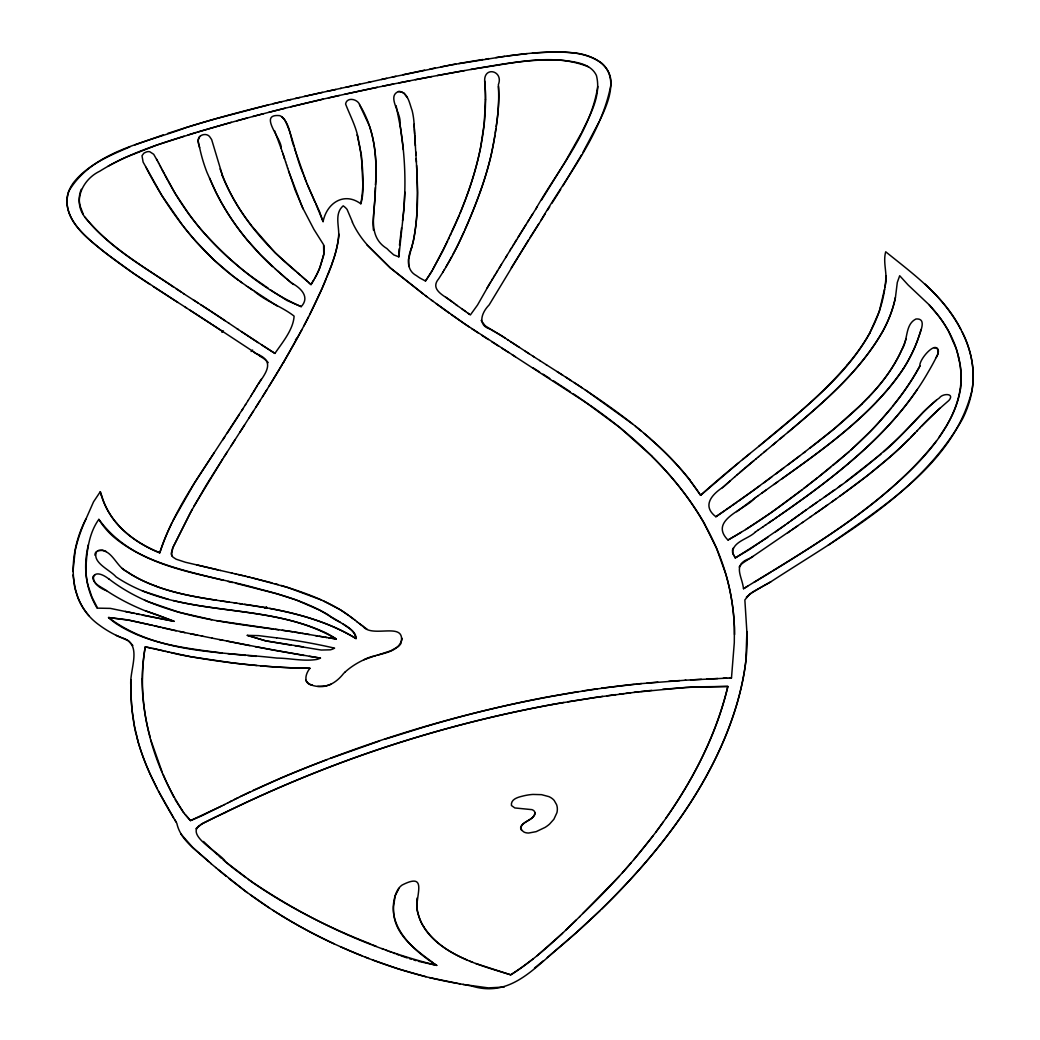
<?xml version="1.0" encoding="UTF-8"?>
<svg xmlns="http://www.w3.org/2000/svg" width="1040" height="1040" viewBox="0 0 1040 1040"><rect width="100%" height="100%" fill="white"/><g stroke="black" fill="none" stroke-linecap="round" stroke-linejoin="round"><path stroke-width="1.5" d="M414.271 127.556L414.089 124.267A197.08 118.599 -14.6 0 0 412.113 110.5C409.526 103.779 407.888 91.338 398.45 91.585C386.152 96.382 402.35 114.413 399.828 123.877C405.288 155.818 406.653 188.695 402.519 220.857M704.353 523.718L716.534 548.249L725.725 573.885A604.123 363.571 -14.6 0 1 734.409 627.471L734.292 642.668L731.484 677.911L685.113 680.225M485.485 99.424L484.211 123.76L480.48 148.33A702.416 422.721 -14.6 0 1 466.115 197.613M72.956 571.519L75.153 550.823A301.353 181.363 -14.6 0 1 85.865 519.233L93.535 501.826L100.308 491.699C103.155 503.295 108.862 514.098 116.597 523.172M142.298 678.938L142.376 674.687A462.436 278.304 -14.6 0 1 145.236 646.893L150.878 647.946M375.05 193.934C375.011 212.823 366.925 236.353 386.867 248.534A170.976 102.895 -14.6 0 1 389.077 250.757L393.77 254.891L398.827 256.854L404.04 208.182L404.846 192.036M362.973 626.314C372.307 638.937 406.887 620.204 400.855 643.617A14.339 8.632 -14.6 0 1 398.034 646.737L390.806 650.806L377.065 655.291M122.109 637.858C143.728 644.176 128.726 670.436 130.923 686.452A562.354 338.429 -14.6 0 0 135.759 733.031M398.827 256.854L399.178 248.82M375.44 184.886C377.52 157.586 374.4 128.934 359.853 105.196C358.033 98.995 346.84 96.538 345.579 103.987C350.233 116.09 356.798 127.777 358.605 140.933M884.78 287.261C888.459 275.47 882.466 263.38 885.703 251.784C913.666 274.352 944.06 296.257 960.791 329.238M581.906 132.028C590.226 114.751 601.484 95.277 596.427 75.504C590.733 63.284 575.029 61.971 563.264 60.372C532.207 58.149 501.371 64.298 470.886 69.459M375.336 187.603L375.089 192.998M416.754 215.176L417.495 192.634L416.624 165.451M402.181 638.378C398.684 654.953 376.246 652.899 364 659.724A57.655 34.697 -14.6 0 0 345.124 672.022M597.805 86.45C590.538 132.522 557.986 169.702 535.652 209.261M885.989 275.756C882.674 352.183 811.434 401.141 758.745 446.394M399.477 245.18L401.557 227.825M433.537 963.079C416.169 950.157 394.55 935.337 393.549 911.508A191.074 114.985 -14.6 0 1 393.549 906.412L395.2 895.713L399.451 887.471A15.834 9.529 -14.6 0 1 402.064 885.079C430.651 870.35 412.724 900.432 417.937 913.133A134.368 80.873 -14.6 0 0 421.915 923.806C440.076 955.227 478.4 964.795 510.718 974.831C536.315 958.646 558.337 937.638 579.852 916.487M906.178 474.5C937.326 445.198 970.203 403.663 958.802 358.111A288.769 173.784 -14.6 0 0 956.098 348.4L948.48 331.123A315.523 189.891 -14.6 0 0 929.019 304.681L908.167 285.025L899.691 275.717L897.299 282.438L895.44 297.505A232.973 140.205 -14.6 0 1 882.713 331.409L882.206 332.267A232.349 139.828 -14.6 0 0 895.362 297.505M417.079 898.04L416.741 904.904A128.05 77.064 -14.6 0 0 423.787 926.991M496.171 126.555C498.251 112.71 499.499 98.657 498.368 84.682C503.815 70.811 483.99 65.832 484.679 81.003A466.115 280.514 -14.6 0 1 485.472 99.437M495.859 128.752L495.222 133.146M480.428 191.1A706.264 425.035 -14.6 0 0 490.984 155.883C495.69 133.081 499.863 109.772 498.381 86.424M884.507 289.185L879.294 311.506L869.713 333.203M732.446 549.965L732.784 553.28L735.267 557.934L767.793 537.329M494.897 135.343C489.905 168.35 478.192 199.875 464.685 230.269M323.479 255.918L319.995 267.267A176.657 106.314 -14.6 0 1 315.718 276.588L314.782 278.33M740.129 691.964L739.531 694.369M739.375 694.98L737.594 701.571C714.051 782.574 660.985 851.058 601.458 909.22A857.779 516.23 -14.6 0 1 560.612 946.335C533.728 968.253 510.133 998.075 471.458 985.933M755.534 531.869C748.878 538.876 732.797 541.307 732.576 552.643M861.796 403.949L868.946 396.747A231.023 139.035 -14.6 0 0 901.81 349.726C908.323 340.171 904.67 324.597 915.993 318.981C927.745 317.993 919.542 333.138 917.917 339.404M415.129 141.778C417.131 176.748 420.667 212.797 411.775 247.13C407.875 256.607 405.392 269.854 416.481 275.652A82.745 49.79 -14.6 0 0 420.368 278.291L425.477 280.995L431.392 271.934L443.118 250.471L459.355 214.955M410.878 250.094L408.59 259.441L408.759 266.474M411.424 248.326L413.595 240.175A553.735 333.242 -14.6 0 0 416.728 215.189M411.112 249.353L411.554 247.871M328.224 273.975C333.32 261.222 337.857 248.014 338.741 234.221C338.754 224.731 334.724 213.096 343.187 205.842L344.37 206.713A34.775 20.93 -14.6 0 1 347.1 209.456L352.508 222.157M159.835 552.708C171.587 516.36 193.258 484.471 214.123 452.868M332.254 263.289L322.244 288.106L309.647 314.769M480.467 191.1C469.339 221.585 456.417 251.693 438.581 278.928C428.662 290.823 447.564 296.959 454.168 303.355M466.193 197.613L460.07 213.239M326.989 277.004L327.6 275.483M732.602 549.406L733.265 548.054M326.352 278.512C301.522 337.831 265.824 391.664 231.296 445.627M172.874 547.586L171.405 554.697L172.887 557.089L176.124 559.195L185.38 562.25L220.532 570.479M85.826 519.233C68.549 552.461 65.403 601.328 99.398 625.157A171.483 103.194 -14.6 0 0 116.155 635.336A41.275 24.843 -14.6 0 0 117.039 635.791L121.082 637.455M463.892 232.063L459.797 241.033A366.405 220.506 -14.6 0 1 456.43 247.936L452.803 254.839M750.204 558.233C731.887 564.564 742.053 575.64 743.496 588.718L747.708 586.183M451.828 232.037C473.642 185.133 489.294 133.198 484.679 81.003M450.164 235.651L450.996 233.844M448.474 239.265L449.319 237.458M447.629 241.085L432.666 269.841M171.704 523.263L168.922 529.178A386.191 232.414 -14.6 0 0 159.796 552.708A186.42 112.19 -14.6 0 1 116.61 523.159M599.69 120.614C607.932 103.441 618.891 78.455 601.718 63.128C581.789 48.997 555.464 51.857 532.389 53.105M173.251 546.793L173.641 546A110.903 66.742 -14.6 0 1 174.733 543.92L190.06 513.305L205.764 485.966M599.196 121.628L583.024 152.217M307.827 185.926L319.644 211.861L323.076 221.624C326.898 202.644 344.357 191.646 360.763 203.775C364.715 183.56 362.739 162.123 358.865 141.973M172.666 521.3L194.376 483.145L245.661 404.456M848.003 463.827C879.346 437.502 908.141 407.368 928.46 371.592A385.736 232.141 -14.6 0 0 936.13 357.591L937.092 355.641A44.33 26.676 -14.6 0 0 937.885 353.795C939.185 336.869 919.126 358.501 919.841 365.885C898.638 404.989 867.009 437.45 832.845 465.478M936.117 357.591C938.392 354.484 940.576 346.983 934.167 347.802M308.607 316.823L303.862 325.975M199.628 825.292C184.938 835.9 221.546 853.541 225.576 861.874A543.101 326.846 -14.6 0 0 236.483 870.649L245.895 877.63M581.191 133.406L565.227 161.759L541.45 200.122M301.977 329.524L284.011 361.439M192.283 509.184L172.744 547.898L171.288 553.202L172.133 556.283M451.867 256.555L446.004 266.877M260.494 665.821L267.54 666.393A484.757 291.733 -14.6 0 0 309.959 668.317C305.474 673.595 302.809 683.514 312.338 685.308M272.207 291.057L287.053 300.534L301.184 306.644C310.401 296.907 300.469 287.664 291.551 283.01M193.921 506.194L222.56 459.264M581.607 154.713L562.822 186.017M313.833 280.007L310.999 284.609L301.418 276.094M443.872 270.53L444.444 269.568M442.741 272.467L443.3 271.492M489.931 283.257L477.529 305.019L470.366 314.951L462.202 309.075M281.918 364.988L269.061 386.191M947.167 424.788L938.769 437.762M489.84 329.004C476.788 324.779 482.053 312.091 489.125 304.954L528.411 240.097M261.131 379.288L253.487 391.885M487.097 287.963L490.88 281.697M258.193 384.189C266.643 371.969 275.171 360.854 256.152 353.665M511.238 267.93L545.311 213.642M491.829 280.124L492.791 278.551M514.501 243.152L516.62 239.655M490.581 282.191L495.846 273.546M256.061 387.686L257.335 385.593M493.74 276.991L494.702 275.418M512.889 245.778L513.695 244.465M431.912 271.089L429.585 274.82A265.265 159.64 -14.6 0 1 425.477 281.008M495.651 273.858L500.461 266.019M511.784 247.598L501.15 264.888M511.277 248.417L532.805 213.746M255.346 388.843L252.187 393.978M206.245 485.16L208.702 481.182M499.382 267.774L501.423 264.446M505.622 257.621L507.247 254.995M496.613 272.285L497.575 270.712M509.665 251.043L510.471 249.73M517.946 237.484L526.045 224.458M250.887 396.071L252.486 393.497M251.043 395.824L248.157 400.478M209.196 480.376L211.185 477.204M266.877 389.714L262.483 396.773M245.245 405.119L248.287 400.257M560.664 189.475L551.928 203.281M241.722 410.735L243.035 408.642M211.679 476.411L227.175 452.049M260.26 400.296L255.814 407.342M527.41 222.287L528.775 220.116M239.395 414.427L227.006 433.537M530.153 217.945L537.264 206.726M530.023 237.562L538.668 223.99M253.578 410.865L249.08 417.911M224.302 456.534L234.754 440.258M547.521 210.197L549.718 206.739M240.058 431.99L244.582 424.957M540.878 220.545C566.111 176.995 600.99 135.694 610.818 85.319C612.95 63.739 589.368 53.404 571.259 52.741C546.026 50.466 520.767 54.119 495.82 57.59M222.742 439.972L224.887 436.748M903.24 368.81C868.4 420.264 815.074 454.623 765.557 490.438M917.241 389.454C884.507 437.671 837.772 474.019 790.855 507.585M665.86 818.311C693.823 778.362 716.677 734.136 727.857 686.439L695.812 686.855L662.805 689.247M663.39 821.821L655.72 832.299M762.697 586.287L749.671 594.113L744.861 599.937L746.98 633.555M936.429 440.986C885.612 505.375 812.149 546.26 743.496 588.718M653.094 835.77L633.763 859.781M223.483 580.385C185.289 570.674 144.105 562.77 113.217 536.549A171.548 103.246 -14.6 0 1 98.865 519.363C88.452 533.741 86.593 552.76 85.891 569.959A204.113 122.837 -14.6 0 0 88.088 585.65L91.897 597.012L97.578 608.153L110.344 608.387L134.355 613.366M95.667 552.604L96.564 551.655A4.667 2.808 -14.6 0 1 98.956 550.433C112.203 548.951 116.207 567.099 127.153 571.753C153.595 589.524 185.718 595.491 216.658 600.262M195.897 828.724L202.787 823.277L216.164 816.712M891.085 408.187L878.397 422.864A341.874 205.738 -14.6 0 1 870.064 431.743L851.227 449.735M847.093 365.157C804.245 414.869 748.839 451.347 700.609 495.3C665.106 441.74 610.103 405.795 557.063 371.566M630.968 863.057L622.401 872.807M619.489 876.044L579.566 916.773M261.469 344.851L274.924 353.405C282.464 342.368 293.371 329.498 294.099 316.108C281.97 306.657 266.383 301.652 254.436 291.382M746.343 597.194L752.7 591.968L768.43 583.193A57.187 34.411 -14.6 0 0 770.848 581.776C840.866 536.159 920.257 493.844 962.65 418.743A206.869 124.501 -14.6 0 0 971.373 393.861C975.741 373.035 971.919 351.091 962.338 332.241M917.423 430.495C883.727 466.57 842.582 494.416 802.373 522.6M919.594 428.233C928.668 418.249 938.743 409.279 948.896 400.465C955.227 393.081 942.591 393.146 939.38 397.956A36.92 22.217 -14.6 0 0 936.988 399.737C917.644 415.402 902.915 435.838 883.766 451.711M916.695 431.249L919.776 428.038M877.461 401.011C848.861 430.807 815.217 455.065 781.729 478.985M915.161 432.848L910.507 437.632M921.31 426.439L939.913 408.2M222.443 175.448L211.718 139.802A35.074 21.099 -14.6 0 0 210.483 137.891C207.376 131.69 197.262 134.667 198.159 141.44M908.947 439.218L904.163 443.963A370.24 222.82 -14.6 0 1 890.097 456.885M601.458 909.22C651.625 860.223 696.722 804.219 724.334 739.245A643.422 387.218 -14.6 0 0 737.594 701.558C743.743 679.588 747.799 656.786 746.993 633.893M582.881 913.523L586.183 910.312M576.225 920.036L566.033 929.916M586.638 909.87L588.588 907.959C651.209 846.586 706.862 773.006 727.857 686.439L685.958 687.401L634.062 692.354M221.923 332.345L223.418 330.889M251.121 351.507L252.629 350.051M295.477 339.703L296.972 338.247M282.451 363.61L283.946 362.154M265.018 608.14L266.513 606.684M741.364 564.343L739.83 566.02A11.089 6.669 -14.6 0 0 739.18 567.047M600.145 910.494L576.199 932.737L547.287 957.567M905.814 474.838C865.982 512.512 819.572 542.217 773.045 570.83M96.603 551.616C91.546 562.614 110.162 569.894 115.96 576.797C181.467 620.776 269.165 599.092 336.271 639.002L328.731 637.832M562.562 933.205L536.991 955.812M724.828 510.653L715.884 516.737C701.636 505.791 711.88 494.468 723.203 487.058M722.436 487.747L730.132 480.896M723.762 486.551L735.046 476.606M849.238 451.516L818.948 476.619M890.097 456.885L867.49 475.514L839.826 496.197M734.825 476.801L737.607 474.396M737.191 474.76L742.768 469.989M739.57 472.719L756.405 458.536M744.341 468.65L753.987 460.551M880.906 454.181L845.52 481.897M787.748 432.536C822.718 402.909 858.897 372.593 882.141 332.384C855.27 378.352 812.435 411.567 772.33 445.341M758.433 456.846L761.267 454.493M755.807 459.03L758.836 456.521M784.043 435.617L780.234 438.789M761.072 454.662L776.425 441.948M763.698 452.478L766.246 450.372M738.855 462.644L700.609 495.3L689.663 479.895M543.569 960.622L541.307 962.468M750.022 453.505L742.573 459.602M540.748 962.936L536.77 966.16M830.739 467.207C797.94 493.428 764.647 519.428 727.948 540.033C708.435 520.13 744.731 509.886 754.663 498.277M536.211 966.615L534.495 967.993M817.297 477.919L803.881 488.384M817.986 441.909L809.705 448.292M533.117 958.906L523.575 966.121A199.875 120.289 -14.6 0 1 510.718 974.831L475.774 963.508M802.165 489.697L771.004 512.733L745.615 529.581M736.697 511.732L751.023 500.942M803.205 453.245L834.236 428.779L859.066 406.588A406.341 244.543 -14.6 0 0 868.946 396.747M109.096 579.163C90.74 564.785 86.905 583.778 106.561 590.694A309.387 186.199 -14.6 0 0 145.366 610.87L156.429 614.588M799.682 455.936L752.401 491.179L715.884 516.737M805.454 451.529L787.618 465.075M783.692 468.039L775.788 473.967M771.823 476.918L763.841 482.82M752.284 500.019L756.483 496.951M759.837 485.758L738.166 501.358M806.936 496.028L778.635 516.1M756.21 497.146L758.316 495.625M838.383 487.071L841.958 484.497M758.173 495.716L764.842 490.945M789.139 522.119L775.593 531.856M790.946 520.819L799.513 514.644M787.137 523.575L804.336 511.199M784.836 525.226L749.32 549.562L735.267 557.934L734.63 556.842M761.995 492.973L766.129 490.035M800.475 513.955L820.469 499.824M834.808 489.645L824.057 497.302M831.714 502.008L835.783 499.109M773.916 484.536L777.829 481.767M806.26 509.834L804.817 510.861M819.754 500.331C857.48 474.994 892.788 446.16 923.143 412.308A227.266 136.773 -14.6 0 1 936.416 400.179M827.632 504.894L815.36 513.526M736.697 502.398L732.251 505.518M789.919 508.248L765.115 525.369M809.796 507.351L816.907 502.346M790.595 530.842L787.67 532.896M792.064 529.815L797.953 525.694M802.919 522.21L751.049 557.7M809.783 517.426L811.265 516.399M730.769 506.545L726.323 509.626M774.891 518.674L777.335 516.997M773.526 519.623L768.391 523.133M757.744 530.361L763.256 526.63M762.658 527.033L765.83 524.875M755.287 532.038L758.108 530.127M828.074 545.35C885.014 505.128 954.291 462.553 971.997 390.299C979.069 349.167 953.836 310.557 924.781 283.855M752.973 556.465L748.943 559M200.655 824.59C257.777 795.574 316.888 770.133 377.663 749.723A760.227 457.522 -14.6 0 1 552.227 704.509M770.939 572.13L754.052 582.361M741.299 532.246L728.156 539.929M770.848 581.776L763.945 585.624M184.08 136.188C154.986 145.262 125.619 154.96 99.658 171.275C82.628 179.348 71.968 201.344 85.293 217.659C109.161 246.935 142.792 266.006 173.576 287.144M311.649 685.074A22.321 13.429 -14.6 0 0 317.772 686.413C328.237 687.895 337.389 681.434 343.525 673.569A41.782 25.142 -14.6 0 1 345.111 672.022M223.951 804.843L228.072 802.737M227.838 802.854L250.068 791.817M224.497 804.557L203.71 814.853A165.009 99.307 -14.6 0 1 190.489 820.599L185.25 814.697M230.126 801.684L232.18 800.631M221.897 805.896L190.476 820.586L183.378 812.292L175.162 799.643M234.221 799.591L238.316 797.524M240.37 796.497L281.944 777.569A690.937 415.818 -14.6 0 1 310.856 765.83L327.184 759.577M224.861 812.747L216.931 816.361M252.902 790.478C371.514 736.762 498.29 700.128 627.666 684.97M364 659.724L373.191 656.422M331.279 684.164L325.585 686.01L317.681 686.4M129.896 146.887C109.59 155.532 87.854 164.697 73.71 182.403A58.591 35.256 -14.6 0 0 68.77 191.269C59.904 218.387 87.451 238.472 105.859 253.201M134.706 144.989L163.163 134.927M330.525 758.329L379.535 741.013M98.358 550.628L102.713 550.147L106.21 551.525M384.865 739.245L427.778 725.881M167.661 133.445L181.298 129.064M182.208 128.778L183.586 128.349A732.342 440.726 -14.6 0 1 215.254 118.911L268.593 104.845M196.222 132.483L156.715 145.093L126.399 157.04A157.235 94.627 -14.6 0 0 108.056 166.231M187.98 134.992C283.062 105.963 380.458 85.228 478.322 68.159C514.384 63.141 553.371 52.572 588.51 66.846M197.6 132.08L231.348 122.33M374.465 656.045L375.765 655.668M236.704 120.861L247.429 117.936M252.811 116.506L263.575 113.672M268.957 112.281L285.168 108.199M290.576 106.86L323.037 99.151M273.065 103.753L282.022 101.608M286.507 100.542L290.992 99.489M295.464 98.449L299.949 97.422M304.447 96.395L322.387 92.391M328.458 97.916L339.3 95.472M368.16 82.433L386.698 78.325M370.734 81.861C308.841 95.212 246.844 108.576 186.355 127.478C145.743 142.896 92.521 150.904 68.77 191.269A67.106 40.391 -14.6 0 0 66.846 201.279C67.626 223.015 86.801 237.666 102.206 250.341C117.585 262.535 133.731 273.728 150.111 284.518M381.498 79.482L395.967 76.284M354.588 85.423L359.97 84.24M392.262 77.103L451.633 64.818L504.907 56.303M344.721 94.276L377.312 87.308M403.026 74.75L424.554 70.174M326.872 91.416L335.842 89.466M345.683 87.36L351.026 86.203M340.327 88.504L341.224 88.322M382.746 86.19L393.64 83.98M429.936 69.069L435.331 67.977M399.1 82.888L409.994 80.743M440.726 66.911L455.754 64.051M415.454 79.677L431.782 76.57M437.229 75.556L464.399 70.603M552.227 704.522L563.888 702.442M458.757 63.505L482.885 59.488M567.775 701.779L602.732 696.371M578.5 691.574L547.924 696.878A747.344 449.761 -14.6 0 0 427.804 725.946M582.335 690.976L597.662 688.714M504.257 987.038L488.306 987.896L463.073 984.425M485.914 59.033L488.93 58.591M507.299 55.978L527.098 53.612M601.497 688.181L640.081 683.696L685.828 680.186M606.619 695.838L616.005 694.603M619.268 694.187L624.182 693.563M625.82 693.355L630.76 692.744M639.028 691.769L595.166 697.45L556.686 703.716A760.695 457.795 -14.6 0 0 312.208 773.903A801.125 482.131 -14.6 0 0 224.835 812.721M640.679 691.574L651.729 690.352M629.343 684.788L634.348 684.268M636.012 684.099L641.498 683.566M646.984 683.059L657.904 682.123M668.811 681.304L679.679 680.563M690.547 679.913L701.415 679.315M706.849 679.042L717.73 678.522M723.177 678.275L726.804 678.119M729.404 678.002L731.484 677.911M291.018 645.112L266.123 640.952L247.286 635.362L258.622 635.635L276.627 637.897M309.972 668.291C266.552 667.667 223.223 662.857 180.57 654.849M256.282 656.383L247.715 655.603M245.544 655.408L227.968 653.666M222.352 653.055C185.9 648.245 147.017 644.111 115.635 623.272A132.301 79.625 -14.6 0 1 108.537 617.526L126.607 619.723L152.529 625.352M275.197 629.33L278.72 629.785M286.819 630.89L216.606 620.646M273.026 629.044C229.567 623.064 185.094 617.851 144.521 600.093A278.577 167.648 -14.6 0 1 109.148 579.124M282.23 630.253L292.5 631.735M236.834 603.187C209.573 599.235 181.87 595.764 155.87 586.183M229.112 602.082L220.311 600.808M233.961 602.784L267.319 607.971M239.408 603.564L241.982 603.928M294.957 645.684L321.178 650.039L330.278 649.831A9.88 5.941 -14.6 0 0 334.581 648.141L331.058 647.348A530.361 319.176 -14.6 0 0 276.653 637.845M244.556 604.305C275.782 608.842 307.151 615.043 336.089 628.043A255.762 153.92 -14.6 0 1 355.992 638.599C354.016 625.768 336.297 622.479 328.133 614.731C306.969 602.329 283.335 595.088 259.675 589.134C204.139 572.949 135.603 569.946 98.878 519.363M288.34 631.111L300.391 633.009M303.368 646.906L265.486 640.822L247.286 635.362M185.055 632.632L130.325 620.399L108.537 617.526C156.26 653.666 220.012 651.521 276.939 658.086C290.212 658.203 303.628 661.609 316.823 659.425A12.935 7.787 -14.6 0 0 320.45 658.112L309.478 656.37M320.45 658.112L274.768 650.351L211.861 638.079M294.385 632.034L309.335 634.543M324.987 637.221L326.859 637.533M323.115 636.909L304.863 633.776M304.005 655.473L255.294 646.685M301.886 633.269L303.381 633.516M319.384 636.272L336.271 639.002A151.372 91.104 -14.6 0 0 324.974 632.476C277.381 610.571 223.405 612.625 173.212 600.522M315.666 635.635L317.525 635.96M470.34 985.738L468.117 985.348M457.431 983.359L429.468 977.613M467.025 985.153L464.854 984.75M460.2 983.879C418.873 977.015 378.781 963.872 340.6 946.764M269.711 608.413L274.482 609.336A348.985 210.028 -14.6 0 1 309.283 617.916L312.897 619.125A264.121 158.951 -14.6 0 1 356.057 638.56C356.304 631.982 349.284 628.602 344.721 625.222M458.64 983.58L463.788 984.555M211.744 619.736L178.776 612.196L148.46 601.809M249.925 645.658L226.616 641.056M219.401 639.6L223.002 640.328M179.725 631.553L193.986 634.452M201.357 635.947L212.173 638.144M190.541 633.75L202.917 636.259M194.142 634.478L197.756 635.206M125.268 611.429L126.646 611.715M176.124 630.825L162.695 627.822M126.828 611.754L174.148 621.348L157.365 614.887M152.724 648.323L163.631 650.858M179.803 654.693L170.859 652.626M136.578 613.86L139.438 614.497M142.285 615.121L174.148 621.348L145.457 610.792M220.324 570.427L232.219 573.157M231.348 572.962L236.756 574.21M218.374 569.985L196.833 564.915M235.027 573.807L246.038 576.368M238.264 574.548L239.785 574.899M241.293 575.25L242.801 575.601M244.309 575.952L271.96 582.855M247.338 576.667L250.341 577.382M228.033 581.464L232.583 582.543M251.849 577.733L287.768 587.47L321.035 599.872M235.508 583.232L276.809 593.775L296.231 599.963L319.644 610.142L340.431 622.323M161.005 627.419L154.232 625.768M166.01 651.443L145.262 646.893C135.408 704.301 152.074 764.439 183.651 812.643M167.245 651.742L169.052 652.184M165.438 651.3L190.762 656.747L232.05 662.844A643.162 387.062 -14.6 0 0 256.971 665.509M425.945 976.742L398.398 968.929L372.502 959.92M168.545 599.404L142.389 590.941M418.223 961.272L436.722 965.393C413.413 950.625 385.424 925.951 395.317 895.349A43.784 26.351 -14.6 0 1 398.697 888.316M275.015 583.7L278.057 584.558M413.777 959.998L415.987 960.648M281.073 585.442C304.577 592.605 328.328 600.886 348.517 615.225M409.409 958.646L411.58 959.335M407.238 957.944L400.829 955.747M301.184 306.644C262.314 289.549 228.813 260.689 200.733 229.177A669.058 402.649 -14.6 0 1 174.304 191.997L168.298 181.415M396.981 954.356L398.905 955.058M393.159 952.939L395.07 953.654M389.389 951.496L391.274 952.211M365.339 957.164L368.914 958.555M385.632 950.027L387.504 950.755M372.645 944.892L376.337 946.348M381.901 948.558L383.76 949.286M361.803 955.747C322.4 940.043 284.752 919.815 250.406 894.894M469.794 961.129L472.771 962.338M147.966 601.601L144.521 600.093M466.882 959.881C452.751 953.68 438.828 945.854 428.714 933.946A137.007 82.446 -14.6 0 1 423.709 927.017M334.061 943.813L333.606 943.592A736.047 442.962 -14.6 0 1 282.997 916.539M323.349 600.925L340.834 610.051L353.6 619.073M116.142 635.349L128.44 640.77L132.847 645.515M495.924 332.436L505.115 338.052M496.756 332.891L485.186 325.832L481.143 320.45M494.728 331.786L491.049 329.719M497.159 333.112L498.342 333.775M498.732 333.983L500.162 334.815A57.33 34.502 -14.6 0 1 501.709 335.777L508.534 340.314M277.069 305.916L248.183 287.066M282.971 916.565L272.909 910.26M260.117 356.07L219.115 329.121M255.606 353.34L253.539 352.014M274.924 353.405L241.332 331.565M512.2 354.731L589.836 405.08M515.372 356.72L464.893 324.077L431.418 300.118M532.753 367.666L539.591 371.982M508.781 352.573L501.956 348.257M106.561 590.694C101.66 586.976 92.638 584.116 92.885 576.953A5.096 3.068 -14.6 0 1 94.848 574.99M546.156 364.624L562.718 375.18M542.997 374.14L549.796 378.482M539.643 360.464L546.598 364.91M498.55 346.086L491.751 341.744M186.589 308.009L153.387 286.663M185.315 307.19L222.183 331.188M177.866 302.445L133.783 273.546L105.976 253.292M532.688 356.018L540.176 360.815M189.93 310.141L211.367 323.999M565.552 376.987L571.181 380.627M534.209 356.993L525.291 351.247M183.443 293.527L209.872 310.596M193.336 299.884L198.276 303.069M529.217 353.782L507.572 339.664M553.189 380.653L570.011 391.612M184.366 294.112C150.176 270.322 111.254 250.328 84.994 217.204M180.973 291.928L176.046 288.743M488.371 339.56L481.624 335.192M200.746 304.668L228.93 323.245M573.989 382.46L582.387 387.972M519.363 347.399L510.51 341.614M210.73 311.155L217.646 315.718M258.141 342.693L237.198 328.783M212.147 324.506L218.335 328.601M478.27 332.995L471.588 328.575M269.62 908.115L245.427 891.254L215.644 867.49M218.504 316.29L225.238 320.775M585.169 389.818L632.502 423.917M573.352 393.835L580.957 398.957M469.313 327.041L451.321 314.678M228.514 322.972L238.355 329.563M343.226 624.208L344.214 624.871M581.958 399.633L619.515 427.297L651.872 456.196M264.329 285.493L261.391 283.491A524.394 315.588 -14.6 0 1 239.967 267.644L229.983 259.181A633.256 381.095 -14.6 0 1 189.449 214.721M252.642 290.147L246.103 285.623M239.681 281.138L246.22 285.701M367.146 629.291L358.423 622.843M265.304 286.169L268.242 288.249M590.811 405.769C643.071 442.299 690.885 488.93 716.534 548.249A604.396 363.74 -14.6 0 1 734.565 634.569M270.218 289.653L271.219 290.355M248.3 879.359C305.357 918.541 369.512 948.818 436.722 965.393L435.136 964.236M453.999 303.238L457.275 305.578M455.585 304.369L465.595 311.493M449.111 313.118L436.046 303.576M241.93 282.724L234.169 277.095M251.069 881.309L225.095 861.458M468.065 313.274L469.326 314.184M452.751 302.328L445.757 297.154M238.563 280.345L228.826 272.922M247.299 892.632L229.151 878.683M293.683 145.847C289.965 136.11 289.991 123.773 281.476 116.545A11.869 7.15 -14.6 0 0 279.591 115.622C257.465 113.581 282.321 139.217 281.203 148.304M425.282 295.529L433.121 301.379M426.777 296.647L390.533 268.112L367.068 244.855L390.156 267.787L423.319 294.06M362.518 625.976L361.166 624.962M349.947 616.278L355.056 620.204M360.724 624.611L359.84 623.935M233.09 276.263L213.525 259.61L195.806 241.267A730.782 439.79 -14.6 0 1 184.405 227.604L183.456 226.408M356.733 621.517L358.579 622.96M354.848 620.048L357.331 621.985M293.41 284.492L286.572 278.889M291.174 282.711L276.38 269.854M635.453 426.27L641.277 431.028M227.773 272.077C193.687 244.127 166.959 208.026 146.861 168.974M226.2 876.304L221.65 872.547M221.156 872.131L218.153 869.609M210.587 863.252L215.813 867.633M211.094 863.681C198.653 851.656 180.726 841.412 176.839 823.329C160.914 796.939 145.704 769.6 137.54 739.661M295.815 271.31L286.923 263.692M300.027 274.898L275.197 252.824L250.77 224.9M208.741 861.692L192.738 847.392L180.726 833.859M297.141 272.441L306.956 280.93M644.15 433.433L649.792 438.295M222.989 859.651L224.354 860.834M285.623 278.083L280.046 273.169M221.624 858.468L218.933 856.089M285.987 262.886C257.4 237.107 232.726 205.621 220.103 168.922M279.123 272.337L277.303 270.686M217.594 854.893L203.502 841.464M308.308 282.152L310.999 284.609L316.29 275.47A177.502 106.821 -14.6 0 0 319.865 267.566L323.765 254.358L323.583 244.712L313.95 229.437L302.198 206.908L288.561 170.95M275.249 268.827L276.51 269.971M275.47 269.022L260.377 254.54L247.494 240.24M521.599 830.167L524.004 832.065A10.036 6.045 -14.6 0 0 528.723 833.027L536.146 831.649L545.09 827.398A27.898 16.796 -14.6 0 0 549.705 823.94L553.891 819.247L556.933 812.669A36.595 22.022 -14.6 0 0 556.608 804.7L554.203 800.475A25.324 15.236 -14.6 0 0 548.899 796.627L541.541 794.664L532.909 794.43A34.71 20.891 -14.6 0 0 523.809 795.821C518.765 797.056 510.653 798.707 511.42 805.506L514.839 807.95L531.921 809.64A8.411 5.057 -14.6 0 1 534.976 812.747C534.053 819.676 525.031 820.664 521.365 825.838A7.059 4.251 -14.6 0 0 520.702 828.36L521.599 830.167C518.505 822.835 530.4 821.093 533.741 816.231A8.437 5.083 -14.6 0 0 535.015 812.747M929.032 304.681L938.977 316.485A294.58 177.281 -14.6 0 1 956.202 348.361L958.594 357.24M182.52 225.212L161.954 195.689L143.104 162.058L141.999 155.727L143.923 153.127L146.419 151.957A4.55 2.743 -14.6 0 1 149.786 151.736L153.699 154.284L157.677 161.278M189.371 214.76L175.162 193.44L159.614 165.022M359.515 104.676L369.096 125.19M174.837 819.819L176.085 821.873M173.589 817.778L158.392 790.998M733.954 555.698L732.745 553.176M407.16 97.539L403.806 92.95L400.101 91.52A5.655 3.406 -14.6 0 0 398.45 91.585M167.466 179.894L165.022 175.331M173.914 797.394L167.011 783.276M164.216 173.797L161.798 169.221M156.559 159.146L157.118 160.212M160.446 166.621L161.005 167.687M157.638 161.213L158.717 163.28M158.509 162.877L159.783 165.347M145.938 167.18L146.393 168.077M157.313 788.918L150.306 774.475A657.085 395.447 -14.6 0 1 137.995 741.494M315.055 202.371L305.747 180.518L294.372 148.122M315.757 203.762L323.076 221.624M83.291 214.318L79.833 205.335M303.186 208.936L295.269 190.424L287.573 167.908M274.534 130.663L282.308 151.723M166.608 782.379L165.425 779.688M165.035 778.804L164.268 777.023M163.137 774.371L163.891 776.139M162.019 771.745L150.709 739.7M306.852 183.391L307.346 184.652M306.371 182.13L303.966 175.786M303.485 174.512C295.529 156.923 293.423 137.098 284.765 119.951A35.75 21.515 -14.6 0 0 281.996 116.896M369.512 126.295C379.6 156.52 375.466 188.942 373.269 220.155A129.766 78.091 -14.6 0 0 373.464 230.204M285.649 161.98L284.362 158.067M284.609 158.808L282.256 151.567M284.31 157.924L282.88 153.504M285.597 161.837L286.676 165.139M286.585 164.879L287.703 168.311M198.198 141.869L198.406 143.13A69.693 41.951 -14.6 0 0 198.822 144.768L199.628 147.654A434.824 261.677 -14.6 0 0 207.025 172.484L215.774 192.062A620.152 373.217 -14.6 0 0 247.455 240.253M101.205 495.04L100.308 491.699M199.264 146.289L199.628 147.654M198.9 145.054L198.133 140.504L199.29 137.124A6.838 4.108 -14.6 0 1 200.122 136.24M137.501 739.531L135.876 732.992M138.047 741.481L134.511 726.505L132.223 711.126A608.855 366.418 -14.6 0 1 131.04 679.822M396.11 105.664L400.465 127.582L403.364 149.799M357.357 135.603L361.4 155.064L363.025 187.837M357.292 135.343L357.175 134.732M323.804 245.479L324.09 247.182M73.047 574.899L74.828 588.081L77.779 597.519A157.833 94.991 -14.6 0 0 88.946 615.706M415.389 145.782L414.089 124.267M415.051 140.686L414.713 135.213M415.792 151.931L416.013 155.311M416.221 158.691L416.429 162.071M414.648 134.121L414.323 128.648M746.889 631.592L745.875 660.725A571.545 343.967 -14.6 0 1 740.103 691.964M869.791 333.216A286.078 172.172 -14.6 0 1 847.015 365.144M259.922 356.213A51.922 31.252 -14.6 0 1 268.203 362.596M159.627 552.877A189.358 113.958 -14.6 0 1 101.53 494.962M906.165 338.611A229.827 138.32 -14.6 0 1 868.894 396.734M920.972 329.537A258.284 155.441 -14.6 0 1 903.357 368.823A274.573 165.243 -14.6 0 1 877.37 400.985M917.865 339.404A250.77 150.917 -14.6 0 1 903.292 368.81M920.062 365.898A345.007 207.623 -14.6 0 1 892.424 406.302M960.44 388.869A196.248 118.105 -14.6 0 1 947.076 424.788M958.399 357.292A229.944 138.385 -14.6 0 1 960.57 388.856M339.053 234.182A252.486 151.944 -14.6 0 1 332.046 263.315M311.74 684.983A17.433 10.491 -14.6 0 1 305.747 680.238M367.185 244.803A227.851 137.124 -14.6 0 1 352.339 222.209M370.903 944.073A830.414 499.759 -14.6 0 1 250.965 881.374M272.493 266.682A614.029 369.525 -14.6 0 1 209.547 178.009M362.882 187.863A133.276 80.21 -14.6 0 1 360.906 203.775M79.976 205.296A62.283 37.492 -14.6 0 1 81.25 189.306M97.227 608.296A219.076 131.846 -14.6 0 1 88.387 544.778M94.978 555.282A8.762 5.278 -14.6 0 1 95.615 552.591M156 586.066A177.528 106.847 -14.6 0 1 122.239 568.438M649.662 438.36A658.45 396.266 -14.6 0 1 689.832 479.817M861.926 403.988A496.561 298.831 -14.6 0 1 817.895 441.87M848.055 463.853A663.26 399.152 -14.6 0 1 806.897 496.015M741.247 564.291A41.977 25.259 -14.6 0 1 747.916 559.715M150.228 737.308A591.11 355.745 -14.6 0 1 142.116 678.964M651.729 456.274A739.674 445.146 -14.6 0 1 704.522 523.666M250.939 224.822A516.867 311.051 -14.6 0 1 222.209 175.526M324.168 247.169A73.853 44.447 -14.6 0 1 323.401 255.931"/></g></svg>
